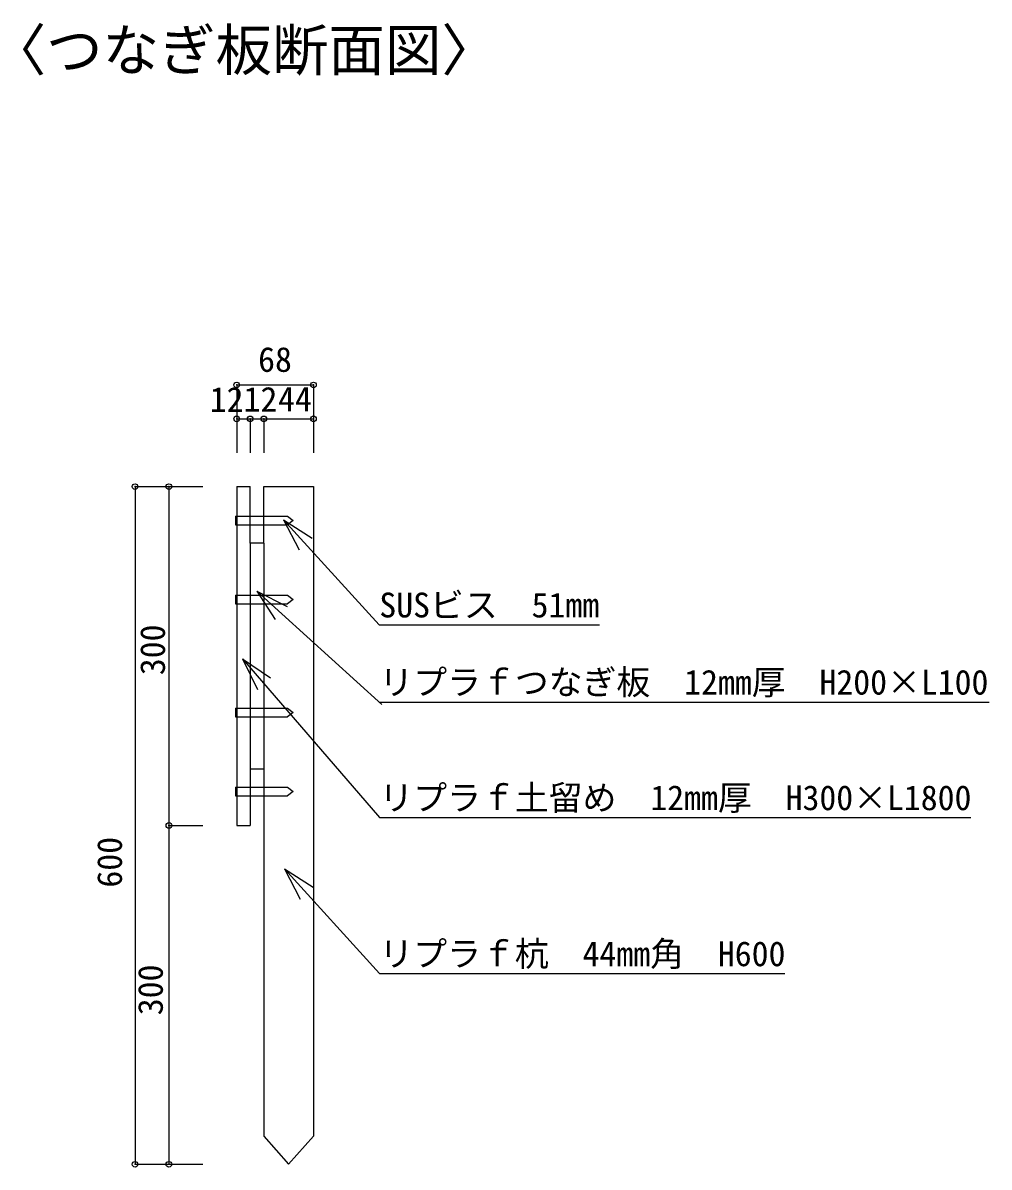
# Model space of a CAD drawing. Units: millimetres, scale not verified. Extents: x -2100 to 4858, y -1485 to 1485.
# Drawn here: x 4003 to 4858, y -1052 to -39 of the extents above; entities that cross this region are included whole.
import ezdxf
from ezdxf.enums import TextEntityAlignment as Align

# ---------------------------------------------------------------- set-up
doc = ezdxf.new("R2010")
doc.units = ezdxf.units.MM
doc.header["$LTSCALE"] = 10
doc.header["$PDMODE"] = 32
doc.header["$PDSIZE"] = 5
doc.linetypes.add('DASHED_SPACED', pattern=[12, 6, -6])
doc.layers.add('1-0', color=7, linetype='Continuous')
doc.styles.add('ＭＳ ゴシック', font='')
doc.styles.get('ＭＳ ゴシック').set_extended_font_data('MS Gothic')

msp = doc.modelspace()

# ---------------------------------------------------------------- linework, layer by layer
at = {"layer": '1-0', "color": 4}
for p, q in [((4191.83, -359.79), (4191.83, -389.79)), ((4191.83, -359.79), (4259.83, -359.79)), ((4191.83, -359.79), (4191.83, -389.79)), ((4259.83, -359.79), (4259.83, -389.79)), ((4191.83, -389.79), (4203.83, -389.79)), ((4191.83, -389.79), (4191.83, -419.79)), ((4203.83, -389.79), (4203.83, -419.79)), ((4203.83, -389.79), (4215.83, -389.79)), ((4203.83, -389.79), (4203.83, -419.79)), ((4215.83, -389.79), (4215.83, -419.79)), ((4215.83, -389.79), (4259.83, -389.79)), ((4259.83, -389.79), (4259.83, -419.79)), ((4101.83, -449.79), (4101.83, -1049.79)), ((4131.83, -449.79), (4131.83, -649.79)), ((4131.83, -449.79), (4161.83, -449.79)), ((4131.83, -449.79), (4161.83, -449.79)), ((4131.83, -449.79), (4131.83, -749.79)), ((4131.83, -449.79), (4161.83, -449.79)), ((4131.83, -749.79), (4161.83, -749.79)), ((4131.83, -749.79), (4131.83, -1049.79)), ((4131.83, -749.79), (4161.83, -749.79)), ((4101.83, -1049.79), (4131.83, -1049.79)), ((4131.83, -1049.79), (4161.83, -1049.79))]:
    msp.add_line(p, q, dxfattribs=at)
at = {"layer": '1-0'}
for p, q in [((4191.83, -449.79), (4203.83, -449.79)), ((4191.83, -449.79), (4191.83, -749.79)), ((4203.83, -499.79), (4203.83, -449.79)), ((4259.83, -449.79), (4259.83, -1024.79)), ((4190.83, -475.99), (4190.83, -483.59)), ((4190.83, -475.99), (4191.83, -475.99)), ((4190.83, -483.59), (4191.83, -483.59)), ((4233.37, -479.26), (4318.15, -572.22)), ((4233.37, -479.26), (4258.63, -495.44)), ((4233.37, -479.26), (4247.16, -505.9)), ((4203.83, -499.79), (4203.83, -699.79)), ((4215.83, -499.79), (4203.83, -499.79)), ((4215.83, -499.79), (4215.83, -599.79)), ((4190.83, -545.99), (4190.83, -553.59)), ((4190.83, -545.99), (4191.83, -545.99)), ((4209.76, -542.23), (4320.43, -642.57)), ((4209.76, -542.23), (4236.44, -555.94)), ((4209.76, -542.23), (4226.01, -567.45)), ((4190.83, -553.59), (4191.83, -553.59)), ((4318.15, -572.22), (4513.15, -572.22)), ((4197.12, -602.28), (4318.18, -742.83)), ((4197.12, -602.28), (4221.91, -619.17)), ((4197.12, -602.28), (4210.15, -629.3)), ((4215.83, -599.79), (4215.83, -1024.79)), ((4190.83, -645.99), (4190.83, -653.59)), ((4190.83, -645.99), (4191.83, -645.99)), ((4318.18, -640.53), (4858.18, -640.53)), ((4190.83, -653.59), (4191.83, -653.59)), ((4203.83, -699.79), (4215.83, -699.79)), ((4203.83, -699.79), (4203.83, -749.79)), ((4190.83, -715.99), (4190.83, -723.59)), ((4190.83, -715.99), (4191.83, -715.99)), ((4190.83, -723.59), (4191.83, -723.59)), ((4318.18, -742.83), (4842.06, -742.83)), ((4191.83, -749.79), (4203.83, -749.79)), ((4234.23, -788.27), (4318.18, -881)), ((4234.23, -788.27), (4259.43, -804.54)), ((4234.23, -788.27), (4247.92, -814.96)), ((4318.18, -881), (4677.37, -881)), ((4215.83, -1024.79), (4237.83, -1049.79)), ((4259.83, -1024.79), (4237.83, -1049.79))]:
    msp.add_line(p, q, dxfattribs=at)
at = {"layer": '1-0', "linetype": 'DASHED_SPACED'}
for p, q in [((4190.83, -483.59), (4236.83, -483.59)), ((4190.83, -545.99), (4236.83, -545.99)), ((4190.83, -553.59), (4236.83, -553.59)), ((4190.83, -645.99), (4236.83, -645.99)), ((4190.83, -653.59), (4236.83, -653.59)), ((4190.83, -715.99), (4236.83, -715.99)), ((4190.83, -723.59), (4236.83, -723.59))]:
    msp.add_line(p, q, dxfattribs=at)
at = {"layer": '1-0', "color": 4}
msp.add_lwpolyline([(4101.83, -449.79), (4131.83, -449.79), (4131.83, -649.79)], dxfattribs=at)
at = {"layer": '1-0'}
msp.add_lwpolyline([(4215.83, -499.79), (4215.83, -449.79), (4259.83, -449.79)], dxfattribs=at)
at = {"layer": '1-0', "linetype": 'DASHED_SPACED'}
for points in [[(4190.83, -475.99), (4236.83, -475.99), (4241.83, -479.79), (4236.83, -483.59)], [(4236.83, -545.99), (4241.83, -549.79), (4236.83, -553.59)], [(4236.83, -645.99), (4241.83, -649.79), (4236.83, -653.59)], [(4236.83, -715.99), (4241.83, -719.79), (4236.83, -723.59)]]:
    msp.add_lwpolyline(points, dxfattribs=at)
at = {"layer": '1-0', "color": 4}
for p in [(4191.83, -359.79), (4259.83, -359.79), (4191.83, -389.79), (4203.83, -389.79), (4215.83, -389.79), (4259.83, -389.79), (4101.83, -449.79), (4131.83, -449.79), (4131.83, -749.79), (4101.83, -1049.79), (4131.83, -1049.79)]:
    msp.add_point(p, dxfattribs=at)

# ---------------------------------------------------------------- texts
at = {"layer": '1-0', "style": 'ＭＳ ゴシック'}
for s, height, p in [('〈つなぎ板断面図〉', 36.66, (3973.1, -92.51)), ('SUSビス\u300051mm', 21.99, (4318.15, -572.22)), ('リプラｆつなぎ板\u300012mm厚\u3000H200×L100', 21.99, (4318.18, -640.53)), ('リプラｆ土留め\u300012mm厚\u3000H300×L1800', 21.99, (4318.18, -742.83)), ('リプラｆ杭\u300044mm角\u3000H600\u3000', 21.99, (4318.18, -881))]:
    msp.add_text(s, height=height, dxfattribs=at).set_placement(p, align=Align.BOTTOM_LEFT)
at = {"layer": '1-0', "color": 4, "style": 'ＭＳ ゴシック'}
for s, p in [('68', (4210.83, -354.79)), ('12', (4167.95, -390.22)), ('12', (4197.95, -390.03)), ('44', (4228.47, -389.86))]:
    msp.add_text(s, height=21.99, dxfattribs=at).set_placement(p, align=Align.BOTTOM_LEFT)
for s, p in [('300', (4134.93, -616.75)), ('600', (4096.83, -804.79)), ('300', (4133.03, -917.8))]:
    msp.add_text(s, height=21.99, rotation=90, dxfattribs=at).set_placement(p, align=Align.BOTTOM_LEFT)

doc.saveas('drawing.dxf')
